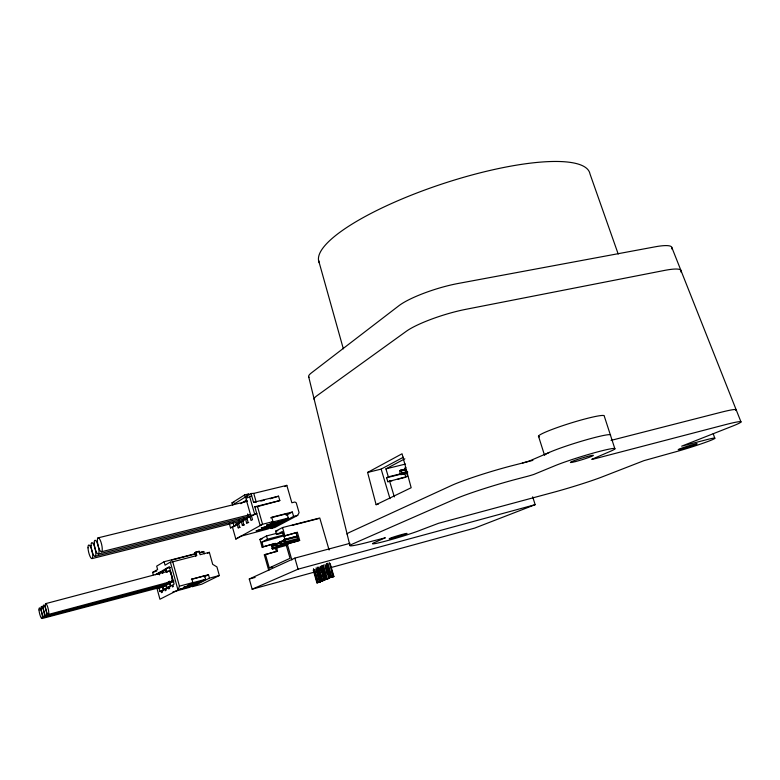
<?xml version="1.0" encoding="UTF-8"?>
<svg xmlns="http://www.w3.org/2000/svg" width="780" height="780" viewBox="0 0 780 780"><rect width="100%" height="100%" fill="white"/><g stroke="black" fill="none" stroke-linecap="round" stroke-linejoin="round"><path stroke-width="1.17" d="M275.496 544.762L271.518 545.932L272.444 549.178L286.66 545.308M272.074 545.659L273.058 547.95L272.444 549.178M280.722 542.422L275.574 543.904L276.51 547.17L286.796 544.469M276.139 543.621L277.124 545.932L276.51 547.17M284.875 540.345L279.689 541.837L280.634 545.132L297.892 540.599M280.264 541.554L281.268 543.875L280.634 545.132M297.2 536.123L284.456 539.448L283.871 539.74L284.29 542.373L284.817 543.065L298.721 539.419M284.456 539.448L285.46 541.798L284.817 543.065M405.142 469.043L399.701 470.623L400.179 473.85L400.91 474.63L407.764 472.933M400.91 474.63L401.778 474.191L401.915 472.963L400.569 470.174M156.761 587.574L159.939 599.235L178.006 590.07L179.429 586.17L172.741 561.805L170.342 562.107L165.058 565.178L164.112 561.736L195.585 553.615M270.328 526.402L270.933 528.499L274.882 527.485L297.687 515.346L299.091 512.645L296.254 502.837L294.918 502.008L291.856 502.768L286.825 485.365L253.744 493.399L251.023 493.506L232.586 505.001L231.992 502.866L244.589 494.949L248.742 493.935L246.792 495.163M251.657 495.709L245.905 498.488L250.906 516.077L256.698 513.416L250.906 516.077M240.835 503.675L243.916 501.774L247.465 500.906M244.062 501.686L246.607 500.117M284.798 486.574L286.825 485.365M164.112 561.736L156.682 566.124L157.609 569.507L152.626 572.403L153.26 574.733M270.933 528.499L293.592 516.389L292.334 512.011L271.713 517.218L272.971 521.625L262.548 524.267L260.179 525.613L254.806 506.766L257.517 506.61L279.815 500.575L278.558 496.187L270.094 498.79M229.252 523.38L230.519 527.894L235.95 525.408L235.648 524.345L236.993 523.565L240.045 522.795M244.237 520.367L239.87 521.888L239.216 519.548M247.474 518.154L244.101 519.441L243.535 517.471M245.407 518.671L246.646 523.019L248.079 522.2L246.841 517.842L250.682 516.399M251.881 515.609L248.391 516.945L247.553 513.971M230.519 527.894L235.95 525.408M155.337 574.714L158.486 572.92M159.656 574.87L159.032 572.608L165.818 569.751M166.998 572.042L166.052 568.591L169.357 566.699L174.125 584.093L172.926 584.727L173.404 586.462L172.429 586.969L171.961 585.234L170.771 585.858L169.514 581.256M236.993 523.565L238.202 527.836L239.587 527.046L238.378 522.766L239.733 521.976L239.07 519.636M241.166 521.137L242.385 525.447L243.799 524.648L242.57 520.318L243.955 519.519L243.399 517.559M195.78 556.15L194.825 552.718L195.839 552.133L199.153 551.284L200.109 554.716L209.342 552.328L212.696 564.34L216.938 566.914L219.336 575.513L201.854 584.152L192.28 586.726L209.459 578.146L219.336 575.513M198.13 551.86L199.153 551.284M204.38 553.771L203.746 551.509L200.421 552.679M232.537 527.377L235.823 539.038L240.942 536.182L268.047 528.938L272.152 526.734L256.055 530.849L273.253 526.149L277.436 523.897L261.212 528.041L278.558 523.292L282.818 521.011L266.468 525.174L283.969 520.396L288.317 518.057L287.06 513.688L270.572 517.852M207.48 553.361L209.342 552.328M235.823 539.038L262.548 524.267L257.517 506.61M272.971 521.625L271.83 522.249L288.317 518.057M286.172 515.365L292.334 512.011M367.604 472.436L402.051 453.775L411.167 487.734L376.116 504.689L367.604 472.436L381.147 469.111L403.426 457.187M159.052 587.194A1.755 0.507 76 0 0 159.676 587.827L165.886 585.683M162.64 585.263A1.765 0.517 76 0 0 163.274 585.907L168.451 584.025M166.501 583.918A1.784 0.526 76 0 0 166.803 584.015L173.141 581.822M169.874 581.383A1.794 0.536 76 0 0 170.528 582.026L172.458 580.993A1.804 0.536 76 0 0 172.468 578.984L170.566 572.033A1.804 0.536 76 0 0 169.601 570.57M392.34 480.597L387.826 481.728L386.627 477.74L388.323 476.863L385.924 468.868L404.849 458.806M158.701 587.067L159.929 591.562L163.234 590.382M162.435 585.058L163.673 589.592L166.871 588.481M164.678 589.066L165.136 590.772L166.082 590.275L165.614 588.568L166.627 588.032L165.38 583.479M166.257 584.317L167.193 587.74L170.43 586.609M262.119 547.131L275.32 543.407L262.119 547.131L259.925 539.419L266.506 535.957L277.036 533.247M283.257 532.769L276.5 534.514L275.555 531.209L282.535 527.543L319.771 517.988L329.101 549.978M405.815 467.454L404.927 467.912L405.405 471.169L406.156 471.959L407.033 471.51M263.211 546.575L261.924 542.061L267.442 539.214L283.813 534.963M276.5 534.514L282.321 531.502L283.666 536.182L297.365 532.331L299.676 540.355L298.467 540.94L296.156 532.945M209.459 578.146L208.494 574.694L191.89 579.111L191.383 579.374L204.672 575.845L205.627 579.296L202.274 580.973L188.068 585.01L201.25 581.49L197.954 583.138L183.875 587.145L196.95 583.635L193.723 585.254L179.761 589.231L192.738 585.751L189.559 587.34L172.945 591.913M387.826 481.728L407.608 476.336L406.712 473.363M283.666 536.182L297.365 532.331M191.89 579.111L192.845 582.582L192.338 582.845L205.627 579.296M204.214 576.868L208.494 574.694M285.47 535.577L283.959 536.338L284.953 539.828M268.778 570.531L264.322 554.863L277.524 551.119L276.578 547.813M265.415 554.317L269.285 567.908L290.023 558.314L285.977 544.225L299.676 540.355M264.322 554.863L277.524 551.119M314.213 572.159L252.154 589.202L249.278 579.014L294.869 558.109L350.044 543.319M549.393 452.4L529.532 460.931A9.818 0.751 -17.1 0 1 522.415 463.047M252.154 589.202L298.058 569.176L535.158 504.67L532.682 496.792M313.228 570.102L316.924 582.884L320.512 581.822L316.885 569.273M317.226 567.099L321.302 581.149L324.909 580.067L320.911 566.28M321.828 565.9L325.738 579.384L329.375 578.292L325.679 565.558M326.293 564.008L330.242 577.58L333.918 576.488L330.184 563.667M320.512 581.822L316.924 582.884M321.302 581.149L324.909 580.067M329.375 578.292L325.738 579.384M330.242 577.58L333.918 576.488M535.158 504.67L474.659 528.109L330.613 567.655M152.626 572.403L156.79 571.028M316.563 571.516L318.903 570.872M321.243 570.229L323.583 569.585M325.933 568.942L328.273 568.298M249.278 579.014L255.128 577.434M269.285 567.908L272.698 566.982M48.418 614.465L173.716 580.915M159.929 591.562L163.186 590.684M46.273 615.839L169.962 582.923M166.403 584.815L44.158 617.185M163.274 585.907L166.569 585.029M159.676 587.827L162.942 586.96M167.193 587.74L169.397 587.145M165.614 588.568L167.817 587.983M163.673 589.592L165.857 589.007M179.429 586.17L192.845 582.582M45.601 603.652L168.646 571.116M170.528 582.026L173.862 581.139M166.803 584.015L170.108 583.138M276.656 544.294L280.098 543.397M271.518 545.932L276.061 544.742M281.268 543.875L298.545 539.35M272.59 546.332L276.003 545.434M277.124 545.932L298.486 540.316M285.977 544.225L297.336 541.242M273.058 547.95L288.522 543.884M271.937 548.506L274.209 547.911M42.081 618.52L160.612 587.33M166.052 568.591L170.489 567.44M283.871 539.74L296.605 536.416M159.032 572.608L162.318 571.75M159.578 572.637L162.854 571.779M284.983 540.13L297.736 536.806M279.689 541.837L284.29 540.637M156.429 574.431L158.603 573.865M280.79 542.227L284.252 541.33M275.574 543.904L280.147 542.704M285.46 541.798L298.214 538.453M172.741 561.805L196.794 555.575L195.839 552.133M259.925 539.419L262.246 538.814M285.07 535.49L261.924 542.061M292.295 525.35L318.532 518.612M376.116 504.689L378.349 504.114M275.555 531.209L277.807 530.634M194.825 552.718L197.028 552.142M199.085 552.718L203.746 551.509M171.493 560.147L195.79 553.878M532.886 460.366L512.616 465.553A46.186 3.451 -16.9 0 0 451.357 485.56L350.21 532.048A39.595 2.564 -16.6 0 0 347.363 534.271M611.052 440.388L720.291 412.454A43.729 2.905 -17.5 0 1 735.725 410.494M238.202 527.836L240.23 527.319M293.592 516.389L297.687 515.346M239.801 521.937L243.37 521.011M235.648 524.345L239.119 523.468M246.646 523.019L248.703 522.502M242.385 525.447L244.432 524.93M101.663 551.723L250.819 514.468M98.436 554.034L248.81 516.409M397.985 479.183L404.752 477.497M246.841 517.842L248.908 517.325M95.267 556.316L244.52 518.905M244.023 519.48L246.441 518.846M92.157 558.558L240.308 521.342M401.3 470.954L405.883 469.823M401.915 472.963L407.628 471.539M388.323 476.863L400.754 473.772M386.627 477.74L404.683 473.245L405.883 477.214M401.778 474.191L407.491 472.768M251.023 493.506L253.549 502.339L278.558 496.187M260.871 501.062L264.332 500.214M399.701 470.623L405.415 469.209M254.806 506.766L279.815 500.575M231.992 502.866L234.019 502.369M97.968 537.888L247.055 501.355M385.924 468.868L405.532 464.051M247.289 496.626L245.213 497.133L244.589 494.949M253.549 502.339L255.352 502.252M671.931 247.738L741 421.96M618.199 254.036L589.972 173.881A142.525 35.461 -18.2 0 0 443.323 183.563A142.525 35.461 -18.2 0 0 319.293 262.821M713.222 433.67L714.724 438.126M614.913 448.89L604.285 416.159A34.486 3.101 -17.3 0 0 568.552 423.764A34.486 3.101 -17.3 0 0 539.458 436.781M538.512 436.235L544.547 455.276A34.554 2.642 -17.2 0 1 579.101 441.928A34.554 2.642 -17.2 0 1 610.477 435.22M389.522 480.86L394.329 496.899M381.147 469.111L389.99 498.673M329.423 562.682L333.469 576.576M331.919 572.081L333.284 576.742M327.912 563.092L331.948 576.995M326.918 563.745L330.876 577.337M326.654 563.628L330.691 577.502M324.928 564.583L328.936 578.38M326.401 570.443L327.415 573.914M323.417 565.003L327.424 578.799M322.442 565.636L326.362 579.13M322.189 565.519L326.177 579.296M320.502 566.465L324.47 580.154M320.97 568.834L321.965 572.276M322.637 574.577L324.295 580.31M319 566.875L322.969 580.573M318.035 567.508L321.906 580.905M318.357 569.361L321.74 581.061M316.027 567.947L320.073 581.909M316.28 569.527L317.275 572.939M317.928 575.221L319.576 580.915M314.876 569.517L318.581 582.319M313.492 568.688L317.528 582.65M313.677 570.024L315.354 575.835M316.027 578.155L317.031 581.636M294.869 558.109L298.058 569.176M282.535 527.543L284.846 535.587M287.157 543.64L291.847 559.972M275.467 548.369L276.412 551.665M266.506 535.957L267.442 539.214M253.744 493.399L256.259 502.203M249.551 496.226L254.592 513.932M251.257 515.278L252.506 519.665L251.043 520.504L249.805 516.126M247.679 515.053L248.245 517.033M232.957 522.512L233.922 525.925M318.513 260.159L343.337 348.826M170.342 562.107L178.006 590.07M166.423 572.364L165.477 568.922L162.513 570.619L163.137 572.9M168.938 581.558L170.196 586.16L169.172 586.697L169.64 588.422L168.685 588.919L168.217 587.203M161.947 570.941L162.572 573.212M161.879 585.361L163.108 589.885L161.977 590.48L162.435 592.176L161.518 592.654L161.05 590.967M308.627 376.526L349.937 545.61M168.314 571.496A5.401 1.599 76 0 1 171.522 575.513A5.401 1.599 76 0 1 171.064 581.529M161.119 586.277A5.265 1.521 76 0 1 159.734 587.018M168.344 581.451A5.362 1.57 76 0 1 166.852 583.196M164.794 583.372A5.314 1.55 76 0 1 163.8 585.419M161.684 585.78A1.765 0.507 76 0 1 161.509 586.843M165.321 583.83A1.774 0.517 76 0 1 165.145 584.902M168.88 581.919A1.794 0.526 76 0 1 168.704 583.001M167.505 572.013A1.794 0.526 76 0 1 167.68 571.652M680.813 271.947A42.949 7.049 -18.7 0 0 664.287 270.465L465.67 309.358A45.221 8.297 -17.5 0 0 406.409 331.217L316.875 395.782A39.107 6.269 -16.6 0 0 314.515 399.838M671.678 248.888A42.822 7.722 -18.9 0 0 654.966 246.851L457.909 283.52A45.055 9.077 -17.6 0 0 398.97 305.672L311.298 372.986A39.029 6.874 -16.7 0 0 309.017 377.344M385.144 537.859L374.722 542.432A26.803 1.433 -16.6 0 0 387.133 540.706A26.803 1.433 -16.6 0 0 421.151 529.893L438.545 523.292L553.595 492.287A37.421 1.94 -17 0 0 602.228 476.873L643.929 460.658L671.502 452.956A28.46 1.502 -17.3 0 0 709.4 440.905A28.46 1.502 -17.3 0 0 704.32 440.281L681.671 446.16L731.659 426.455A43.797 2.535 -17.3 0 0 725.127 424.729L595.579 458.543A9.389 0.605 -17.2 0 1 591.747 459.322L609.326 451.776A34.603 2.311 -17.1 0 0 599.879 451.298A34.603 2.311 -17.1 0 0 553.78 466.216L533.803 474.445A9.565 0.643 -17 0 1 526.909 476.463L516.701 479.135A46.273 3.022 -16.9 0 0 455.257 498.976L353.087 543.777A39.634 2.242 -16.6 0 0 372.333 541.115L385.144 537.859M45.26 605.719A5.596 1.209 76.4 0 0 48.087 614.455A5.596 1.209 76.4 0 0 47.687 606.986A5.596 1.209 76.4 0 0 45.26 605.719M43.144 607.152A5.567 1.199 76.4 0 0 45.952 615.829A5.567 1.199 76.4 0 0 45.552 608.419A5.567 1.199 76.4 0 0 43.144 607.152M39.01 609.95A5.489 1.16 76.4 0 0 41.759 618.511A5.489 1.16 76.4 0 0 41.35 611.218A5.489 1.16 76.4 0 0 39.01 609.95M41.057 608.556A5.528 1.18 76.4 0 0 43.846 617.185A5.528 1.18 76.4 0 0 43.436 609.823A5.528 1.18 76.4 0 0 41.057 608.556M392.281 538.239A9.36 0.497 -16.6 0 0 406.936 533.588A9.36 0.497 -16.6 0 0 395.158 536.504A9.36 0.497 -16.6 0 0 392.281 538.239M681.856 448.948A9.935 0.526 -17.3 0 0 697.047 443.878A9.935 0.526 -17.3 0 0 684.001 447.34A9.935 0.526 -17.3 0 0 681.856 448.948M575.504 461.565A12.08 0.809 -17.1 0 0 593.375 455.423A12.08 0.809 -17.1 0 0 576.673 459.752A12.08 0.809 -17.1 0 0 575.504 461.565M94.195 543.143A7.137 1.833 76.7 0 0 97.958 554.102A7.137 1.833 76.7 0 0 97.685 544.294A7.137 1.833 76.7 0 0 94.195 543.143M91.075 545.503A7.069 1.794 76.6 0 0 94.799 556.374A7.069 1.794 76.6 0 0 94.516 546.663A7.069 1.794 76.6 0 0 91.075 545.503M88.013 547.823A7.01 1.765 76.6 0 0 91.699 558.607A7.01 1.765 76.6 0 0 91.396 548.993A7.01 1.765 76.6 0 0 88.013 547.823M97.364 540.735A7.196 1.862 76.7 0 0 101.176 551.782A7.196 1.862 76.7 0 0 100.912 541.885A7.196 1.862 76.7 0 0 97.364 540.735"/></g></svg>
